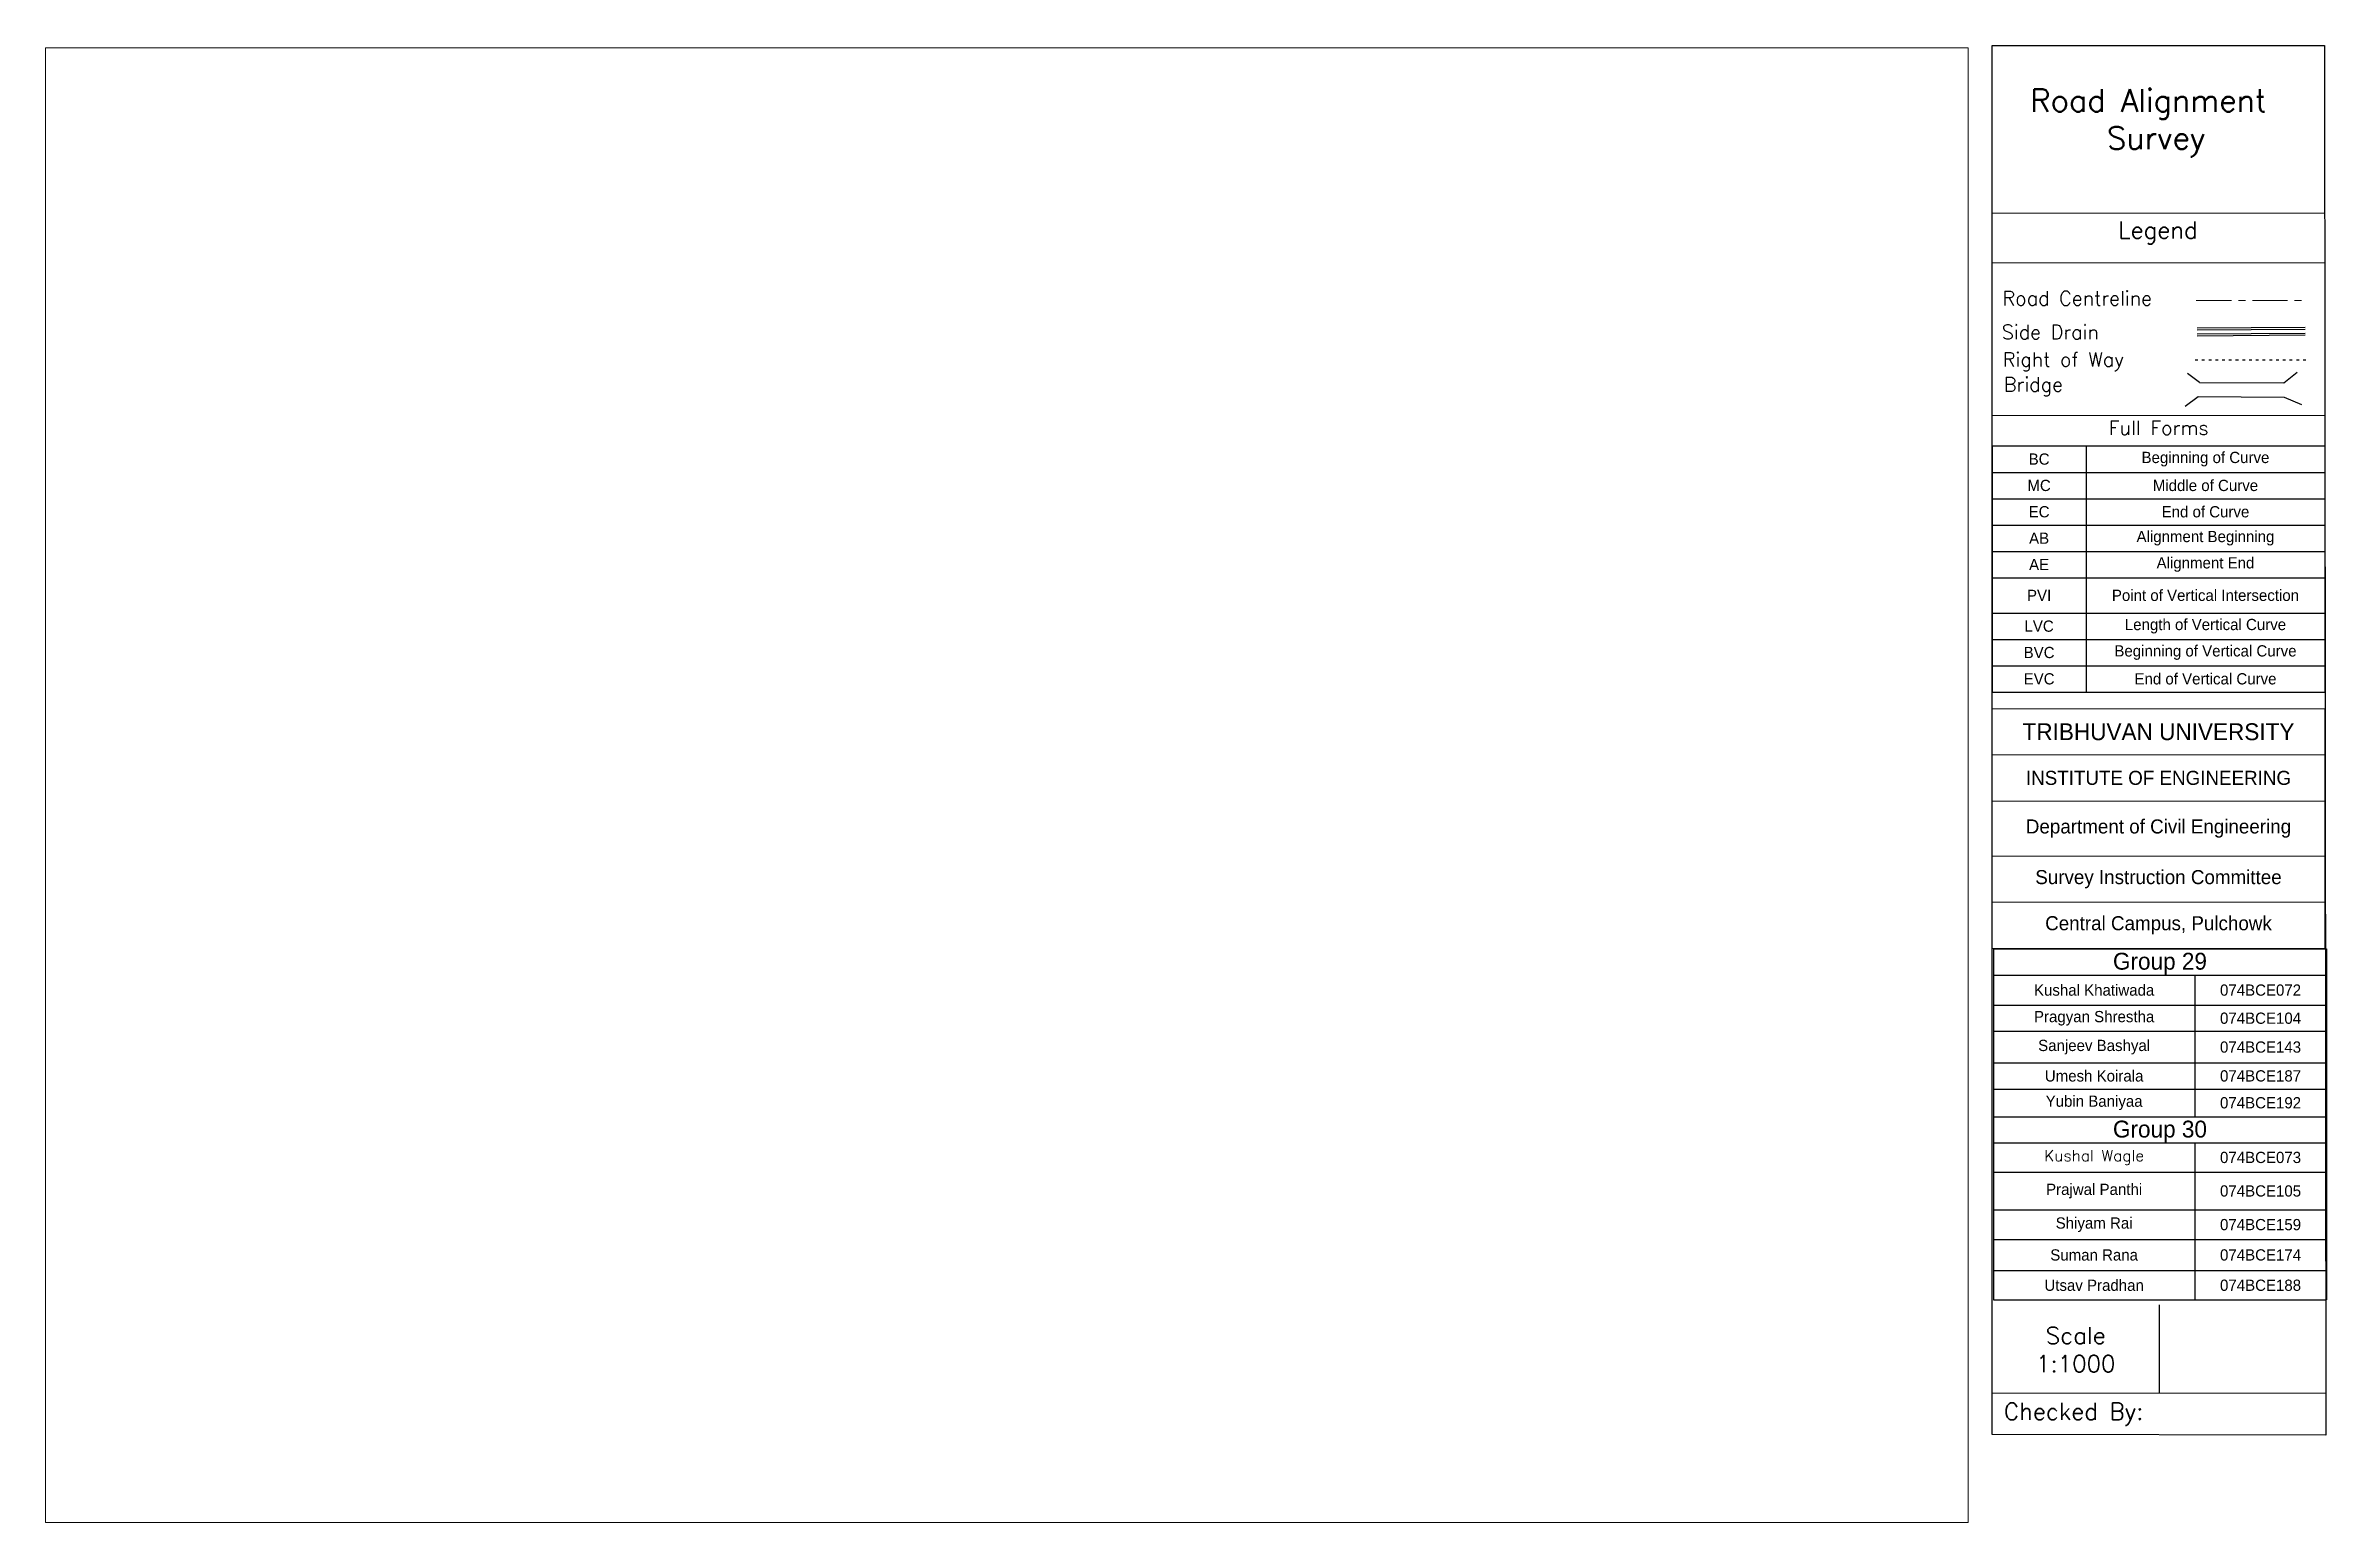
# Paper-space layout 'L Profile' of a CAD drawing. Header units: metres. Extents: x 1 to 407, y -1 to 262.
import ezdxf

# ---------------------------------------------------------------- set-up
doc = ezdxf.new("R2010")
doc.units = ezdxf.units.M
doc.linetypes.add('ACAD_ISO03W100', pattern=[30, 12, -18])
doc.linetypes.add('CENTER', pattern=[2, 1.25, -0.25, 0.25, -0.25])
doc.layers.add('Title Block', color=7, linetype='Continuous')
doc.styles.add('Annotative', font='txt')
doc.styles.add('Legend', font='@Arial Unicode MS.shx', dxfattribs={"height": 3})
doc.styles.get("Standard").update_dxf_attribs({"font": 'simplex.shx'})

# ---------------------------------------------------------------- blocks, each defined once
blk = doc.blocks.new('*T69')
at = {"layer": 'Defpoints', "color": 8, "linetype": 'ByBlock', "lineweight": 0, "transparency": 16777216}
for p, q in [((0, 0), (59.23, 0)), ((0, 0), (0, -42.61)), ((59.23, 0), (59.23, -42.61)), ((0, -8.2), (59.23, -8.2)), ((0, -16.4), (59.23, -16.4)), ((0, -26.21), (59.23, -26.21)), ((0, -34.41), (59.23, -34.41)), ((0, -42.61), (59.23, -42.61))]:
    blk.add_line(p, q, dxfattribs=at)
at = {"layer": 'Title Block', "color": 0, "transparency": 16777216, "width": 59.1051, "attachment_point": 5}
for s, insert, char_height in [('{\\fSystem|b0|i0|c0;TRIBHUVAN UNIVERSITY', (29.61, -4.1), 3), ('{\\fSystem|b0|i0|c0;INSTITUTE OF ENGINEERING', (29.61, -12.3), 2.5), ('{\\fSystem|b0|i0|c0;Department of Civil Engineering', (29.61, -21.3), 2.5), ('{\\fSystem|b0|i0|c0;Survey Instruction Committee', (29.61, -30.31), 2.5), ('{\\fSystem|b0|i0|c0;Central Campus, Pulchowk', (29.61, -38.51), 2.5)]:
    blk.add_mtext(s, dxfattribs=dict(at, insert=insert, char_height=char_height))
blk = doc.blocks.new('*T70')
at = {"layer": 'Title Block', "color": 0, "linetype": 'ByBlock', "lineweight": -2, "transparency": 16777216}
for p, q in [((0, 0), (59.19, 0)), ((0, 0), (0, -43.76)), ((16.74, 0), (16.74, -43.76)), ((59.19, 0), (59.19, -43.76)), ((0, -4.69), (59.19, -4.69)), ((0, -9.37), (59.19, -9.37)), ((0, -14.06), (59.19, -14.06)), ((0, -18.74), (59.19, -18.74)), ((0, -23.43), (59.19, -23.43)), ((0, -29.71), (59.19, -29.71)), ((0, -34.39), (59.19, -34.39)), ((0, -39.08), (59.19, -39.08)), ((0, -43.76), (59.19, -43.76))]:
    blk.add_line(p, q, dxfattribs=at)
at = {"layer": 'Title Block', "color": 0, "transparency": 16777216, "char_height": 2, "attachment_point": 5}
for s, insert, width in [('{\\fSystem|b0|i0|c0;BC', (8.37, -2.34), 16.6227), ('{\\fSystem|b0|i0|c0;Beginning of Curve', (37.97, -2.34), 42.3281), ('{\\fSystem|b0|i0|c0;MC', (8.37, -7.03), 16.6227), ('{\\fSystem|b0|i0|c0;Middle of Curve', (37.97, -7.03), 42.3281), ('{\\fSystem|b0|i0|c0;EC', (8.37, -11.71), 16.6227), ('{\\fSystem|b0|i0|c0;End of Curve', (37.97, -11.71), 42.3281), ('{\\fSystem|b0|i0|c0;AB', (8.37, -16.4), 16.6227), ('{\\fSystem|b0|i0|c0;AE', (8.37, -21.08), 16.6227), ('{\\fSystem|b0|i0|c0;Alignment End', (37.97, -21.08), 42.3281), ('{\\fSystem|b0|i0|c0;PVI', (8.37, -26.57), 16.6227), ('{\\fSystem|b0|i0|c0;Point of Vertical Intersection', (37.97, -26.57), 42.3281), ('{\\fSystem|b0|i0|c0;LVC', (8.37, -32.05), 16.6227), ('{\\fSystem|b0|i0|c0;Length of Vertical Curve', (37.97, -32.05), 42.3281), ('{\\fSystem|b0|i0|c0;BVC', (8.37, -36.74), 16.6227), ('{\\fSystem|b0|i0|c0;Beginning of Vertical Curve', (37.97, -36.74), 42.3281), ('{\\fSystem|b0|i0|c0;EVC', (8.37, -41.42), 16.6227), ('{\\fSystem|b0|i0|c0;End of Vertical Curve', (37.97, -41.42), 42.3281)]:
    blk.add_mtext(s, dxfattribs=dict(at, insert=insert, width=width))
at = {"layer": 'Title Block', "color": 0, "transparency": 16777216, "insert": (37.97, -16.4), "char_height": 2, "width": 42.3281, "attachment_point": 5, "style": 'Annotative'}
blk.add_mtext('{\\fSystem|b0|i0|c0;Alignment Beginning', dxfattribs=at)
blk = doc.blocks.new('*T71')
at = {"layer": 'Title Block', "color": 0, "linetype": 'ByBlock', "lineweight": -2, "transparency": 16777216}
for p, q in [((0, 0), (59.22, 0)), ((0, 0), (0, -62.44)), ((59.22, 0), (59.22, -62.44)), ((0, -4.66), (59.22, -4.66)), ((35.8, -4.66), (35.8, -29.85)), ((0, -10.01), (59.22, -10.01)), ((0, -14.66), (59.22, -14.66)), ((0, -20.28), (59.22, -20.28)), ((0, -24.92), (59.22, -24.92)), ((0, -29.85), (59.22, -29.85)), ((0, -34.51), (59.22, -34.51)), ((35.8, -34.51), (35.8, -62.44)), ((0, -39.7), (59.22, -39.7)), ((0, -46.43), (59.22, -46.43)), ((0, -51.67), (59.22, -51.67)), ((0, -57.21), (59.22, -57.21)), ((0, -62.44), (59.22, -62.44))]:
    blk.add_line(p, q, dxfattribs=at)
at = {"layer": 'Title Block', "color": 0, "transparency": 16777216}
for s, insert, char_height, width, attachment_point in [('{\\fSystem|b0|i0|c0|p0;Group 29}', (29.61, -4.6), 3, 59.1002, 8), ('{\\fSystem|b0|i0|c0|p0;Kushal Khatiwada}', (17.9, -7.34), 2, 35.6753, 5), ('{\\fSystem|b0|i0|c0|p0;074BCE072}', (47.51, -7.34), 2, 23.3049, 5), ('{\\fSystem|b0|i0|c0|p0;Pragyan Shrestha}', (17.9, -12.34), 2, 35.6753, 5), ('{\\fSystem|b0|i0|c0|p0;074BCE104}', (47.51, -12.34), 2, 23.3049, 5), ('{\\fSystem|b0|i0|c0|p0;Sanjeev Bashyal}', (17.9, -17.47), 2, 35.6753, 5), ('{\\fSystem|b0|i0|c0|p0;074BCE143}', (47.51, -17.47), 2, 23.3049, 5), ('{\\fSystem|b0|i0|c0|p0;Umesh Koirala}', (17.9, -22.6), 2, 35.6753, 5), ('{\\fSystem|b0|i0|c0|p0;074BCE187}', (47.51, -22.6), 2, 23.3049, 5), ('{\\fSystem|b0|i0|c0|p0;Yubin Baniyaa}', (17.9, -27.38), 2, 35.6753, 5), ('{\\fSystem|b0|i0|c0|p0;074BCE192}', (47.51, -27.38), 2, 23.3049, 5), ('{\\fSystem|b0|i0|c0|p0;Group 30}', (29.61, -34.45), 3, 59.1002, 8), ('Kushal Wagle', (17.9, -37.1), 2, 35.6753, 5), ('{\\fSystem|b0|i0|c0|p0;074BCE073}', (47.51, -37.1), 2, 23.3049, 5), ('{\\fSystem|b0|i0|c0|p0;Prajwal Panthi}', (17.9, -43.06), 2, 35.6753, 5), ('{\\fSystem|b0|i0|c0|p0;074BCE105}', (47.51, -43.06), 2, 23.3049, 5), ('{\\fSystem|b0|i0|c0|p0;Shiyam Rai}', (17.9, -49.05), 2, 35.6753, 5), ('{\\fSystem|b0|i0|c0|p0;074BCE159}', (47.51, -49.05), 2, 23.3049, 5), ('{\\fSystem|b0|i0|c0|p0;Suman Rana}', (17.9, -54.44), 2, 35.6753, 5), ('{\\fSystem|b0|i0|c0|p0;074BCE174}', (47.51, -54.44), 2, 23.3049, 5), ('{\\fSystem|b0|i0|c0|p0;Utsav Pradhan}', (17.9, -59.83), 2, 35.6753, 5), ('{\\fSystem|b0|i0|c0|p0;074BCE188}', (47.51, -59.83), 2, 23.3049, 5)]:
    blk.add_mtext(s, dxfattribs=dict(at, insert=insert, char_height=char_height, width=width, attachment_point=attachment_point))
blk = doc.blocks.new('Right Title Block')
at = {"linetype": 'CENTER', "lineweight": 20, "ltscale": 5}
blk.add_line((36.33, -45.21), (55.35, -45.21), dxfattribs=at)
for p, q in [((36.48, -50.06), (55.71, -49.92)), ((36.49, -51.13), (55.72, -50.98)), ((36.5, -50.39), (55.68, -50.27)), ((36.52, -51.46), (55.7, -51.33)), ((36.89, -59.76), (34.77, -58.16)), ((36.89, -59.76), (51.91, -59.82)), ((51.91, -59.82), (54.28, -57.97)), ((34.33, -63.98), (36.69, -62.25)), ((36.69, -62.25), (51.98, -62.38)), ((51.98, -62.38), (55.04, -63.72)), ((0, -65.67), (59.19, -65.61))]:
    blk.add_line(p, q)
at = {"linetype": 'ACAD_ISO03W100', "ltscale": 0.04}
blk.add_line((36.14, -55.73), (56.05, -55.73), dxfattribs=at)
at = {"layer": 'Title Block'}
for p, q in [((0, -29.67), (59.15, -29.61)), ((0, -38.51), (59.15, -38.45)), ((29.71, -223.83), (29.71, -239.5)), ((0.06, -239.53), (59.36, -239.48))]:
    blk.add_line(p, q, dxfattribs=at)
blk.add_lwpolyline([(0, 0.13), (59.12, 0.13), (59.37, -247.01), (0, -246.88)], close=True, dxfattribs=at)
for name, p in [('*T70', (0, -71.07)), ('*T69', (0, -117.81)), ('*T71', (0.26, -160.51))]:
    blk.add_blockref(name, p)
at = {"insert": (29.65, -67.82), "char_height": 2.5, "width": 59.1964, "attachment_point": 5, "style": 'Legend'}
blk.add_mtext('{\\Fsimplex|c0;Full Forms}', dxfattribs=at)
at = {"layer": 'Title Block', "attachment_point": 5}
for s, insert, char_height, width in [('Road Alignment  Survey', (29.2, -13.62), 4, 58.389), ('Legend', (29.52, -33.17), 3, 58.8595)]:
    blk.add_mtext(s, dxfattribs=dict(at, insert=insert, char_height=char_height, width=width))
at = {"layer": 'Title Block', "style": 'Legend'}
for s, insert, char_height, width, attachment_point in [('{\\Fsimplex|c0;Road Centreline}', (1.87, -43.56), 2.5, 32.2908, 1), ('{\\Fsimplex|c0;Side Drain}', (1.74, -49.55), 2.5, 30.8869, 1), ('{\\Fsimplex|c0;Right of Way}', (1.91, -54.45), 2.5, 26.8579, 1), ('{\\Fsimplex|c0;Bridge}', (2.1, -58.86), 2.5, 27.6234, 1), ('{\\Fsimplex|c0;Scale\\P1:1000}', (14.89, -231.77), 3, 29.6479, 5)]:
    blk.add_mtext(s, dxfattribs=dict(at, insert=insert, char_height=char_height, width=width, attachment_point=attachment_point))
at = {"layer": 'Title Block', "lineweight": 5, "insert": (0.06, -243.27), "char_height": 3, "width": 59.3033, "attachment_point": 4, "style": 'Annotative'}
blk.add_mtext('{\\Fsimplex|c0; Checked By: }', dxfattribs=at)

psp = doc.layouts.new('L Profile')

# ---------------------------------------------------------------- block references
psp.add_blockref('Right Title Block', (347.71, 261.6))

# ---------------------------------------------------------------- viewports
at = {"layer": '0', "view_target_point": (2240.35, 1448.18)}
psp.add_viewport(center=(172.43, 130.21), size=(342.11, 262.224), view_center_point=(-36.85, 12.82), view_height=652.6446, dxfattribs=at)

doc.saveas('drawing.dxf')
